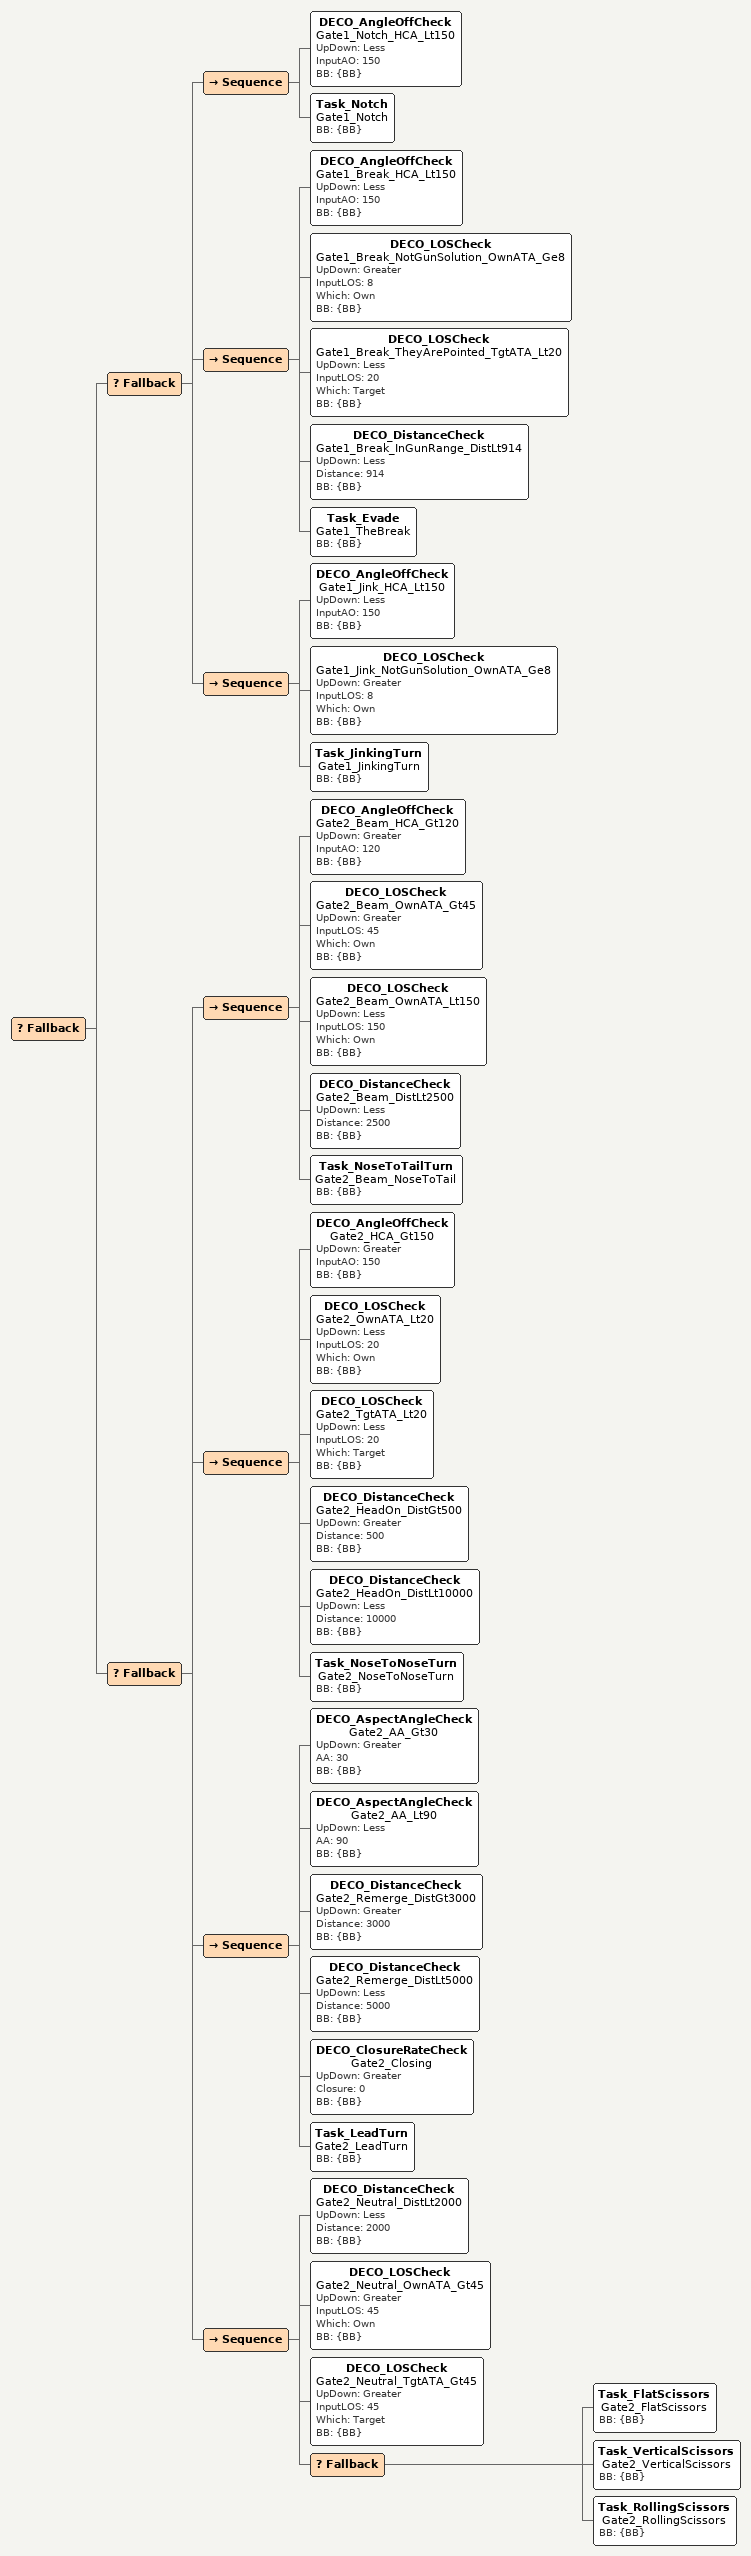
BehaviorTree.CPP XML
<Fallback>

  <Fallback>
    <Sequence>
      <DECO_AngleOffCheck name="Gate1_Notch_HCA_Lt150" UpDown="Less" InputAO="150" BB="{BB}"/>
      <Task_Notch name="Gate1_Notch" BB="{BB}"/>
    </Sequence>
    <Sequence>
      <DECO_AngleOffCheck name="Gate1_Break_HCA_Lt150" UpDown="Less" InputAO="150" BB="{BB}"/>
      <!-- Same gun-solution carve-out as Gate1_JinkingTurn below (own ATA >= 8): if WE
           have the shot, do not defend. -->
      <DECO_LOSCheck name="Gate1_Break_NotGunSolution_OwnATA_Ge8" UpDown="Greater" InputLOS="8" Which="Own" BB="{BB}"/>
      <!-- ADDED 2026-08-13: only break when THEY are pointed at us and in gun range. -->
      <DECO_LOSCheck name="Gate1_Break_TheyArePointed_TgtATA_Lt20" UpDown="Less" InputLOS="20" Which="Target" BB="{BB}"/>
      <DECO_DistanceCheck name="Gate1_Break_InGunRange_DistLt914" UpDown="Less" Distance="914" BB="{BB}"/>
      <Task_Evade name="Gate1_TheBreak" BB="{BB}"/>
    </Sequence>
    <Sequence>
      <DECO_AngleOffCheck name="Gate1_Jink_HCA_Lt150" UpDown="Less" InputAO="150" BB="{BB}"/>
      <DECO_LOSCheck name="Gate1_Jink_NotGunSolution_OwnATA_Ge8" UpDown="Greater" InputLOS="8" Which="Own" BB="{BB}"/>
      <Task_JinkingTurn name="Gate1_JinkingTurn" BB="{BB}"/>
    </Sequence>
  </Fallback>

  <!-- GATE 2 - Merge & neutral-fight detection. -->
  <Fallback>

    <Sequence>
      <DECO_AngleOffCheck name="Gate2_Beam_HCA_Gt120" UpDown="Greater" InputAO="120" BB="{BB}"/>
      <DECO_LOSCheck name="Gate2_Beam_OwnATA_Gt45" UpDown="Greater" InputLOS="45" Which="Own" BB="{BB}"/>
      <DECO_LOSCheck name="Gate2_Beam_OwnATA_Lt150" UpDown="Less" InputLOS="150" Which="Own" BB="{BB}"/>
      <DECO_DistanceCheck name="Gate2_Beam_DistLt2500" UpDown="Less" Distance="2500" BB="{BB}"/>
      <Task_NoseToTailTurn name="Gate2_Beam_NoseToTail" BB="{BB}"/>
    </Sequence>
    <Sequence>
      <DECO_AngleOffCheck name="Gate2_HCA_Gt150" UpDown="Greater" InputAO="150" BB="{BB}"/>
      <DECO_LOSCheck name="Gate2_OwnATA_Lt20" UpDown="Less" InputLOS="20" Which="Own" BB="{BB}"/>
      <DECO_LOSCheck name="Gate2_TgtATA_Lt20" UpDown="Less" InputLOS="20" Which="Target" BB="{BB}"/>
      <DECO_DistanceCheck name="Gate2_HeadOn_DistGt500" UpDown="Greater" Distance="500" BB="{BB}"/>
      <DECO_DistanceCheck name="Gate2_HeadOn_DistLt10000" UpDown="Less" Distance="10000" BB="{BB}"/>
      <Task_NoseToNoseTurn name="Gate2_NoseToNoseTurn" BB="{BB}"/>
    </Sequence>

    <!-- Off-center merge / re-merge: AA 30-90, Distance 3000-5000m, closing. -->
    <Sequence>
      <DECO_AspectAngleCheck name="Gate2_AA_Gt30" UpDown="Greater" AA="30" BB="{BB}"/>
      <DECO_AspectAngleCheck name="Gate2_AA_Lt90" UpDown="Less" AA="90" BB="{BB}"/>
      <DECO_DistanceCheck name="Gate2_Remerge_DistGt3000" UpDown="Greater" Distance="3000" BB="{BB}"/>
      <DECO_DistanceCheck name="Gate2_Remerge_DistLt5000" UpDown="Less" Distance="5000" BB="{BB}"/>
      <DECO_ClosureRateCheck name="Gate2_Closing" UpDown="Greater" Closure="0" BB="{BB}"/>
      <Task_LeadTurn name="Gate2_LeadTurn" BB="{BB}"/>
    </Sequence>

    <Sequence>
      <DECO_DistanceCheck name="Gate2_Neutral_DistLt2000" UpDown="Less" Distance="2000" BB="{BB}"/>
      <DECO_LOSCheck name="Gate2_Neutral_OwnATA_Gt45" UpDown="Greater" InputLOS="45" Which="Own" BB="{BB}"/>
      <DECO_LOSCheck name="Gate2_Neutral_TgtATA_Gt45" UpDown="Greater" InputLOS="45" Which="Target" BB="{BB}"/>
      <Fallback>
        <Task_FlatScissors name="Gate2_FlatScissors" BB="{BB}"/>
        <Task_VerticalScissors name="Gate2_VerticalScissors" BB="{BB}"/>
        <Task_RollingScissors name="Gate2_RollingScissors" BB="{BB}"/>
      </Fallback>
    </Sequence>

  </Fallback>

</Fallback>
